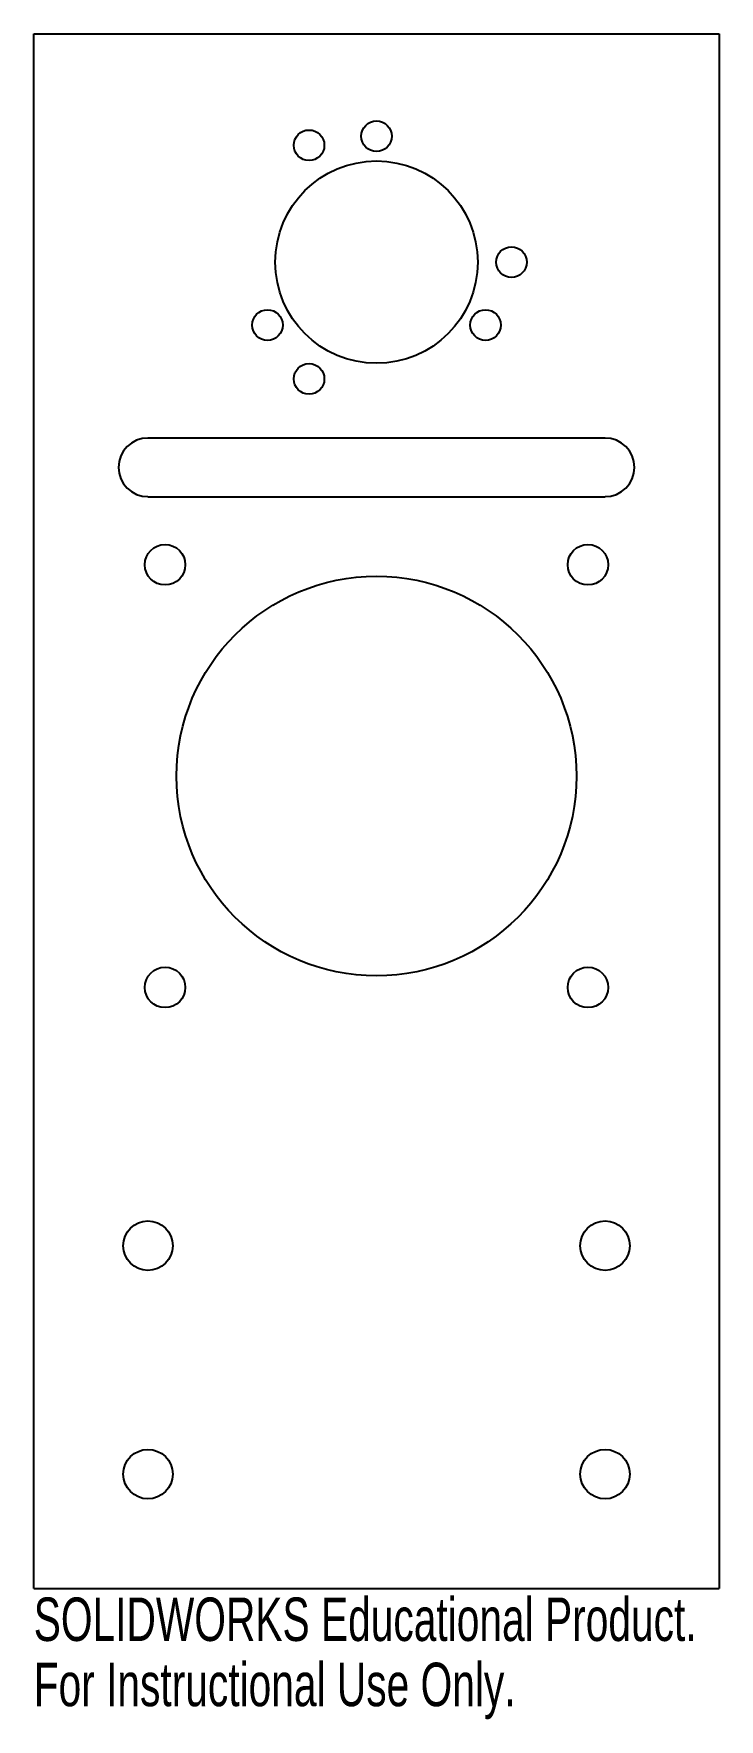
# Model space of a CAD drawing. Header units: millimetres. Extents: x -38 to 38, y -40 to 147.
import ezdxf

# ---------------------------------------------------------------- set-up
doc = ezdxf.new("R2010")
doc.units = ezdxf.units.MM
doc.styles.add('SLDTEXTSTYLE0', font='TXT', dxfattribs={"width": 0.7})

msp = doc.modelspace()

# ---------------------------------------------------------------- linework, layer by layer
at = {"color": 7, "linetype": 'Continuous', "lineweight": 25}
for p, q in [((-38.1, 147.47), (38.1, 147.47)), ((-38.1, -25.4), (-38.1, 147.47)), ((38.1, 147.47), (38.1, -25.4)), ((25.4, 102.51), (-25.4, 102.51)), ((-25.4, 95.98), (25.4, 95.98)), ((-38.1, -25.4), (38.1, -25.4))]:
    msp.add_line(p, q, dxfattribs=at)
for centre, radius in [((0, 136.07), 1.7), ((-7.5, 135.06), 1.7), ((0, 122.07), 11.25), ((15, 122.07), 1.7), ((-12.12, 115.07), 1.7), ((12.12, 115.07), 1.7), ((-7.5, 109.08), 1.7), ((-23.5, 88.42), 2.25), ((23.5, 88.42), 2.25), ((0, 64.92), 22.22), ((-23.5, 41.42), 2.25), ((23.5, 41.42), 2.25), ((-25.4, 12.7), 2.75), ((25.4, 12.7), 2.75), ((-25.4, -12.7), 2.75), ((25.4, -12.7), 2.75)]:
    msp.add_circle(centre, radius, dxfattribs=at)
for centre, start, end in [((-25.4, 99.25), 90, 270), ((25.4, 99.25), 270, 90)]:
    msp.add_arc(centre, 3.26, start, end, dxfattribs=at)

# ---------------------------------------------------------------- texts
at = {"color": 7, "linetype": 'Continuous', "char_height": 4.8336, "attachment_point": 1, "style": 'SLDTEXTSTYLE0'}
for s, insert in [('SOLIDWORKS Educational Product.', (-38.1, -26.42)), ('For Instructional Use Only.', (-38.1, -33.67))]:
    msp.add_mtext(s, dxfattribs=dict(at, insert=insert))

doc.saveas('drawing.dxf')
